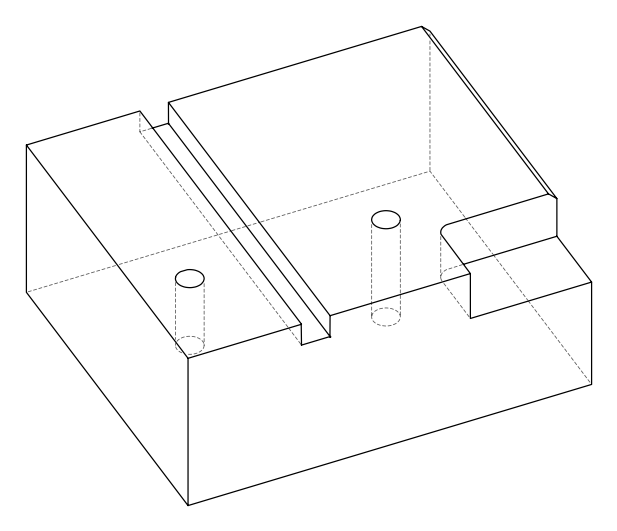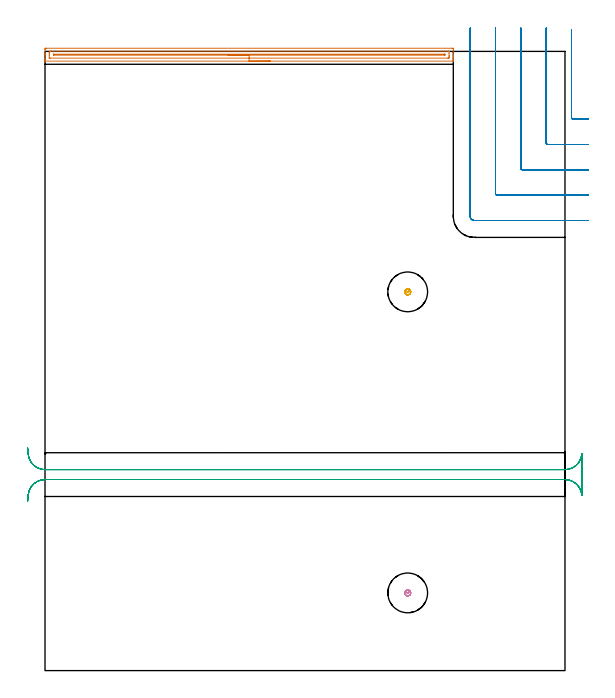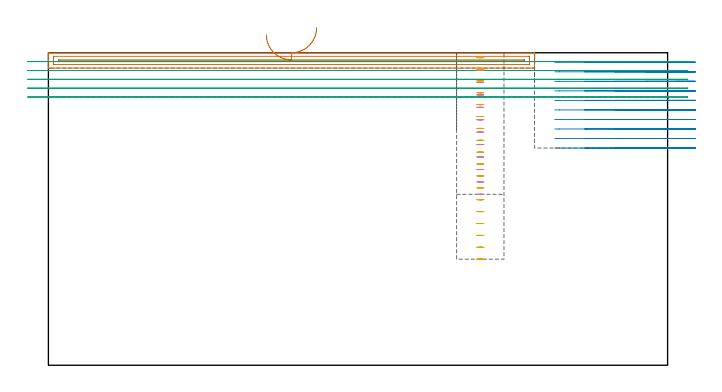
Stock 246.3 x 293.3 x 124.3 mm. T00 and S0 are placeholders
(PLAN: 5 operations, 1 tool changes, 23.3 min)
(1 AREA_MILL | FG_CHAMFER_SURFACE | UGT0205_001 | 4.8 min | 3673 mm3)
(2 MILL_CORNER_NOTCH_RECTANGULAR | CORNER_NOTCH_RECTANGULAR | NXT0201_012 | Follow Part, ap 4, ae 75% | 11.12 min | 175753 mm3)
(3 MILL_RECTANGULAR_SLOT | SLOT_RECTANGULAR | NXT0201_012 | Follow Part, ap 4, ae 75% | 5.74 min | 89765 mm3)
(4 MILL_BLIND_HOLE_FROM_SOLID_MATERIAL | STEP1POCKET | NXT0201_012 | Spiral | 0.65 min | 15618 mm3)
(5 MILL_BLIND_HOLE_FROM_SOLID_MATERIAL_1 | STEP1POCKET_1 | NXT0201_012 | Spiral | 0.97 min | 22778 mm3)
(TOOL UGT0205_001 | Chamfer Mill 20 x 3 x 45 deg. | D20 FL50 Z2)
(TOOL NXT0201_012 | ENDMILL 16mm [2P460-1600-NA 1630] | D16 FL38 Z6)
(OP 1 AREA_MILL)
G17 G21 G94 G90
T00 M6
G54
G17 G0 G90 X106.7 Y288.7 S1061 M3
G43 Z134.3 H0
G94 G1 X106.662 Z133.428 F250.
X106.548 Z132.563
X106.359 Z131.712
X106.097 Z130.88
X105.763 Z130.074
X105.36 Z129.3
X104.892 Z128.564
X104.36 Z127.872
X103.771 Z127.229
X103.128 Z126.64
X102.436 Z126.108
X101.7 Z125.64
X100.926 Z125.237
X100.12 Z124.903
X99.288 Z124.641
X98.436 Z124.452
X97.572 Z124.338
X96.7 Z124.3
X0.177
X0.01 Y288.702 Z124.289
X0.002 Y288.862 Z124.131
X0. Y289.027 Z123.973
Y289.298 Z123.701
Y289.992 Z123.002
Y291.218 Z121.778
Y291.75 Z121.244
Y292.363 Z120.632
Y294.12 Z118.876
X0.003 Y294.386 Z118.61
X0.01 Y294.792 Z118.205
X0.206 Y294.796 Z118.202
X0.623 Y294.8 Z118.2
X192.777 Y294.799 Z118.201
X193.194 Y294.796 Z118.202
X193.39 Y294.792 Z118.205
X193.4 Y294.386 Z118.61
Y291.75 Z121.244
Y291.218 Z121.778
Y290.871 Z122.125
Y290.34 Z122.656
Y289.992 Z123.002
Y289.298 Z123.702
Y289.027 Z123.973
X193.398 Y288.862 Z124.131
X193.39 Y288.702 Z124.289
X193.223 Y288.7 Z124.3
X96.7
Y290.114 Z122.886
X2.411 Y290.115 Z122.885
X2.285 Y290.116 Z122.884
X2.049 Y290.121 Z122.879
X2.009 Y290.131 Z122.869
X2.005 Y290.162 Z122.838
X2.002 Y290.195 Z122.805
X2. Y290.396 Z122.604
Y291.275 Z121.725
Y292.154 Z120.846
X2.003 Y292.629 Z120.371
X2.009 Y293.024 Z119.976
X2.035 Y293.379 Z119.621
X2.411 Y293.384 Z119.616
X2.535 Y293.385 Z119.615
X190.989
X191.115 Y293.384 Z119.616
X191.351 Y293.379 Z119.621
X191.391 Y293.369 Z119.631
X191.395 Y293.338 Z119.662
X191.398 Y293.305 Z119.695
X191.4 Y293.104 Z119.896
Y292.225 Z120.775
Y291.346 Z121.654
X191.397 Y290.871 Z122.129
X191.391 Y290.476 Z122.524
X191.365 Y290.121 Z122.879
X190.989 Y290.116 Z122.884
X190.865 Y290.115 Z122.885
X96.7 Y290.114 Z122.886
Y291.528 Z121.472
X4.123 Y291.529 Z121.471
X4.063 Y291.53 Z121.47
X4.024 Y291.533 Z121.467
X4.01 Y291.535 Z121.465
X4.008 Y291.556 Z121.444
X4.004 Y291.75 Z121.25
X4.006 Y291.94 Z121.06
X4.011 Y291.965 Z121.035
X4.03 Y291.967 Z121.033
X4.086 Y291.969 Z121.031
X4.198 Y291.971 Z121.029
X189.277
X189.337 Y291.97 Z121.03
X189.376 Y291.967 Z121.033
X189.39 Y291.965 Z121.035
X189.392 Y291.944 Z121.056
X189.396 Y291.75 Z121.25
X189.394 Y291.56 Z121.44
X189.389 Y291.535 Z121.465
X189.37 Y291.533 Z121.467
X189.314 Y291.531 Z121.469
X189.202 Y291.529 Z121.471
X96.7 Y291.528 Z121.472
X95.828 Z121.51
X94.964 Z121.623
X94.112 Z121.812
X93.28 Z122.075
X92.474 Z122.408
X91.7 Z122.811
X90.964 Z123.28
X90.272 Z123.811
X89.629 Z124.401
X89.04 Z125.044
X88.508 Z125.736
X88.04 Z126.472
X87.637 Z127.245
X87.303 Z128.051
X87.041 Z128.883
X86.852 Z129.735
X86.738 Z130.6
X86.7 Z131.472
G0 Z134.3
M5
M2
(OP 2 MILL_CORNER_NOTCH_RECTANGULAR)
G17 G21 G94 G90
T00 M6
G54
G17 G0 G90 X249.4 Y303.675 S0 M3
G43 Z134.3 H1
Z120.51
G94 G1 Y300.675 F250.
Y261.995 F500.
G3 X250.195 Y261.2 R0.8
G1 X254.3
X257.3 F250.
G0 Z134.3
X237.4 Y304.3
Z120.51
G1 Y301.3
Y249.996 F500.
G3 X238.196 Y249.2 R0.8
G1 X254.3
X257.3 F250.
G0 Z134.3
X225.4 Y304.3
Z120.51
G1 Y301.3
Y237.996 F500.
G3 X226.196 Y237.2 R0.8
G1 X254.3
X257.3 F250.
G0 Z134.3
X213.4 Y304.3
Z120.51
G1 Y301.3
Y225.996 F500.
G3 X214.196 Y225.2 R0.8
G1 X254.3
X257.3 F250.
G0 Z134.3
X201.4 Y304.3
Z120.51
G1 Y301.3
Y215.2 F500.
G3 X203.4 Y213.2 R2.
G1 X254.3
X257.3 F250.
G0 Z134.3
X249.4 Y303.675
Z116.72
G1 Y300.675
Y261.995 F500.
G3 X250.195 Y261.2 R0.8
G1 X254.3
X257.3 F250.
G0 Z134.3
X237.4 Y304.3
Z116.72
G1 Y301.3
Y249.996 F500.
G3 X238.196 Y249.2 R0.8
G1 X254.3
X257.3 F250.
G0 Z134.3
X225.4 Y304.3
Z116.72
G1 Y301.3
Y237.996 F500.
G3 X226.196 Y237.2 R0.8
G1 X254.3
X257.3 F250.
G0 Z134.3
X213.4 Y304.3
Z116.72
G1 Y301.3
Y225.996 F500.
G3 X214.196 Y225.2 R0.8
G1 X254.3
X257.3 F250.
G0 Z134.3
X201.4 Y304.3
Z116.72
G1 Y301.3
Y215.2 F500.
G3 X203.4 Y213.2 R2.
G1 X254.3
X257.3 F250.
G0 Z134.3
X249.4 Y303.675
Z112.93
G1 Y300.675
Y261.995 F500.
G3 X250.195 Y261.2 R0.8
G1 X254.3
X257.3 F250.
G0 Z134.3
X237.4 Y304.3
Z112.93
G1 Y301.3
Y249.996 F500.
G3 X238.196 Y249.2 R0.8
G1 X254.3
X257.3 F250.
G0 Z134.3
X225.4 Y304.3
Z112.93
G1 Y301.3
Y237.996 F500.
G3 X226.196 Y237.2 R0.8
G1 X254.3
X257.3 F250.
G0 Z134.3
X213.4 Y304.3
Z112.93
G1 Y301.3
Y225.996 F500.
G3 X214.196 Y225.2 R0.8
G1 X254.3
X257.3 F250.
G0 Z134.3
X201.4 Y304.3
Z112.93
G1 Y301.3
Y215.2 F500.
G3 X203.4 Y213.2 R2.
G1 X254.3
X257.3 F250.
G0 Z134.3
X249.4 Y303.675
Z109.14
G1 Y300.675
Y261.995 F500.
G3 X250.195 Y261.2 R0.8
G1 X254.3
X257.3 F250.
G0 Z134.3
X237.4 Y304.3
Z109.14
G1 Y301.3
Y249.996 F500.
G3 X238.196 Y249.2 R0.8
G1 X254.3
X257.3 F250.
G0 Z134.3
X225.4 Y304.3
Z109.14
G1 Y301.3
Y237.996 F500.
G3 X226.196 Y237.2 R0.8
G1 X254.3
X257.3 F250.
G0 Z134.3
X213.4 Y304.3
Z109.14
G1 Y301.3
Y225.996 F500.
G3 X214.196 Y225.2 R0.8
G1 X254.3
X257.3 F250.
G0 Z134.3
X201.4 Y304.3
Z109.14
G1 Y301.3
Y215.2 F500.
G3 X203.4 Y213.2 R2.
G1 X254.3
X257.3 F250.
G0 Z134.3
X249.4 Y303.675
Z105.35
G1 Y300.675
Y261.995 F500.
G3 X250.195 Y261.2 R0.8
G1 X254.3
X257.3 F250.
G0 Z134.3
X237.4 Y304.3
Z105.35
G1 Y301.3
Y249.996 F500.
G3 X238.196 Y249.2 R0.8
G1 X254.3
X257.3 F250.
G0 Z134.3
X225.4 Y304.3
Z105.35
G1 Y301.3
Y237.996 F500.
G3 X226.196 Y237.2 R0.8
G1 X254.3
X257.3 F250.
G0 Z134.3
X213.4 Y304.3
Z105.35
G1 Y301.3
Y225.996 F500.
G3 X214.196 Y225.2 R0.8
G1 X254.3
X257.3 F250.
G0 Z134.3
X201.4 Y304.3
Z105.35
G1 Y301.3
Y215.2 F500.
G3 X203.4 Y213.2 R2.
G1 X254.3
X257.3 F250.
G0 Z134.3
X249.4 Y303.675
Z101.56
G1 Y300.675
Y261.995 F500.
G3 X250.195 Y261.2 R0.8
G1 X254.3
X257.3 F250.
G0 Z134.3
X237.4 Y304.3
Z101.56
G1 Y301.3
Y249.996 F500.
G3 X238.196 Y249.2 R0.8
G1 X254.3
X257.3 F250.
G0 Z134.3
X225.4 Y304.3
Z101.56
G1 Y301.3
Y237.996 F500.
G3 X226.196 Y237.2 R0.8
G1 X254.3
X257.3 F250.
G0 Z134.3
X213.4 Y304.3
Z101.56
G1 Y301.3
Y225.996 F500.
G3 X214.196 Y225.2 R0.8
G1 X254.3
X257.3 F250.
G0 Z134.3
X201.4 Y304.3
Z101.56
G1 Y301.3
Y215.2 F500.
G3 X203.4 Y213.2 R2.
G1 X254.3
X257.3 F250.
G0 Z134.3
X249.4 Y303.675
Z97.77
G1 Y300.675
Y261.995 F500.
G3 X250.195 Y261.2 R0.8
G1 X254.3
X257.3 F250.
G0 Z134.3
X237.4 Y304.3
Z97.77
G1 Y301.3
Y249.996 F500.
G3 X238.196 Y249.2 R0.8
G1 X254.3
X257.3 F250.
G0 Z134.3
X225.4 Y304.3
Z97.77
G1 Y301.3
Y237.996 F500.
G3 X226.196 Y237.2 R0.8
G1 X254.3
X257.3 F250.
G0 Z134.3
X213.4 Y304.3
Z97.77
G1 Y301.3
Y225.996 F500.
G3 X214.196 Y225.2 R0.8
G1 X254.3
X257.3 F250.
G0 Z134.3
X201.4 Y304.3
Z97.77
G1 Y301.3
Y215.2 F500.
G3 X203.4 Y213.2 R2.
G1 X254.3
X257.3 F250.
G0 Z134.3
X249.4 Y303.675
Z93.98
G1 Y300.675
Y261.995 F500.
G3 X250.195 Y261.2 R0.8
G1 X254.3
X257.3 F250.
G0 Z134.3
X237.4 Y304.3
Z93.98
G1 Y301.3
Y249.996 F500.
G3 X238.196 Y249.2 R0.8
G1 X254.3
X257.3 F250.
G0 Z134.3
X225.4 Y304.3
Z93.98
G1 Y301.3
Y237.996 F500.
G3 X226.196 Y237.2 R0.8
G1 X254.3
X257.3 F250.
G0 Z134.3
X213.4 Y304.3
Z93.98
G1 Y301.3
Y225.996 F500.
G3 X214.196 Y225.2 R0.8
G1 X254.3
X257.3 F250.
G0 Z134.3
X201.4 Y304.3
Z93.98
G1 Y301.3
Y215.2 F500.
G3 X203.4 Y213.2 R2.
G1 X254.3
X257.3 F250.
G0 Z134.3
X249.4 Y303.675
Z90.19
G1 Y300.675
Y261.995 F500.
G3 X250.195 Y261.2 R0.8
G1 X254.3
X257.3 F250.
G0 Z134.3
X237.4 Y304.3
Z90.19
G1 Y301.3
Y249.996 F500.
G3 X238.196 Y249.2 R0.8
G1 X254.3
X257.3 F250.
G0 Z134.3
X225.4 Y304.3
Z90.19
G1 Y301.3
Y237.996 F500.
G3 X226.196 Y237.2 R0.8
G1 X254.3
X257.3 F250.
G0 Z134.3
X213.4 Y304.3
Z90.19
G1 Y301.3
Y225.996 F500.
G3 X214.196 Y225.2 R0.8
G1 X254.3
X257.3 F250.
G0 Z134.3
X201.4 Y304.3
Z90.19
G1 Y301.3
Y215.2 F500.
G3 X203.4 Y213.2 R2.
G1 X254.3
X257.3 F250.
G0 Z134.3
X249.4 Y303.675
Z86.4
G1 Y300.675
Y261.995 F500.
G3 X250.195 Y261.2 R0.8
G1 X254.3
X257.3 F250.
G0 Z134.3
X237.4 Y304.3
Z86.4
G1 Y301.3
Y249.996 F500.
G3 X238.196 Y249.2 R0.8
G1 X254.3
X257.3 F250.
G0 Z134.3
X225.4 Y304.3
Z86.4
G1 Y301.3
Y237.996 F500.
G3 X226.196 Y237.2 R0.8
G1 X254.3
X257.3 F250.
G0 Z134.3
X213.4 Y304.3
Z86.4
G1 Y301.3
Y225.996 F500.
G3 X214.196 Y225.2 R0.8
G1 X254.3
X257.3 F250.
G0 Z134.3
X201.4 Y304.3
Z86.4
G1 Y301.3
Y215.2 F500.
G3 X203.4 Y213.2 R2.
G1 X254.3
X257.3 F250.
G0 Z134.3
M5
M2
(OP 3 MILL_RECTANGULAR_SLOT)
G17 G21 G94 G90
T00 M6
G54
G17 G0 G90 X-8.23 Y80.203 S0 M3
G43 Z134.3 H1
Z120.78
G94 G1 X-7.97 Y83.192 F250.
G2 X0. Y90.5 R8. F500.
G1 X246.3
G2 X254.29 Y82.9 R8.
G1 X254.3
Y102.8
X254.29
G2 X246.3 Y95.2 R8.
G1 X0.
G2 X-7.97 Y102.508 R8.
G1 X-8.23 Y105.497 F250.
G0 Y80.203 Z117.26
G1 X-7.97 Y83.192
G2 X0. Y90.5 R8. F500.
G1 X246.3
G2 X254.29 Y82.9 R8.
G1 X254.3
Y102.8
X254.29
G2 X246.3 Y95.2 R8.
G1 X0.
G2 X-7.97 Y102.508 R8.
G1 X-8.23 Y105.497 F250.
G0 Y80.203 Z113.74
G1 X-7.97 Y83.192
G2 X0. Y90.5 R8. F500.
G1 X246.3
G2 X254.29 Y82.9 R8.
G1 X254.3
Y102.8
X254.29
G2 X246.3 Y95.2 R8.
G1 X0.
G2 X-7.97 Y102.508 R8.
G1 X-8.23 Y105.497 F250.
G0 Y80.203 Z110.22
G1 X-7.97 Y83.192
G2 X0. Y90.5 R8. F500.
G1 X246.3
G2 X254.29 Y82.9 R8.
G1 X254.3
Y102.8
X254.29
G2 X246.3 Y95.2 R8.
G1 X0.
G2 X-7.97 Y102.508 R8.
G1 X-8.23 Y105.497 F250.
G0 Y80.203 Z106.7
G1 X-7.97 Y83.192
G2 X0. Y90.5 R8. F500.
G1 X246.3
G2 X254.29 Y82.9 R8.
G1 X254.3
Y102.8
X254.29
G2 X246.3 Y95.2 R8.
G1 X0.
G2 X-7.97 Y102.508 R8.
G1 X-8.23 Y105.497 F250.
G0 Z134.3
M5
M2
(OP 4 MILL_BLIND_HOLE_FROM_SOLID_MATERIAL)
G17 G21 G94 G90
T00 M6
G54
G17 G0 G90 X171.8 Y36.8 S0 M3
G43 Z134.3 H1
Z122.358
G94 G3 X172.5 Y37.5 R0.7 F250.
X171.8 Y38.2 R0.7
X170.4 Y36.8 R1.4
X171.8 Y38.2 R-1.4
X171.1 Y37.5 R0.7
X171.8 Y36.8 R0.7
G0 Z117.417
G3 X172.5 Y37.5 R0.7
X171.8 Y38.2 R0.7
X170.4 Y36.8 R1.4
X171.8 Y38.2 R-1.4
X171.1 Y37.5 R0.7
X171.8 Y36.8 R0.7
G0 Z112.475
G3 X172.5 Y37.5 R0.7
X171.8 Y38.2 R0.7
X170.4 Y36.8 R1.4
X171.8 Y38.2 R-1.4
X171.1 Y37.5 R0.7
X171.8 Y36.8 R0.7
G0 Z107.533
G3 X172.5 Y37.5 R0.7
X171.8 Y38.2 R0.7
X170.4 Y36.8 R1.4
X171.8 Y38.2 R-1.4
X171.1 Y37.5 R0.7
X171.8 Y36.8 R0.7
G0 Z102.592
G3 X172.5 Y37.5 R0.7
X171.8 Y38.2 R0.7
X170.4 Y36.8 R1.4
X171.8 Y38.2 R-1.4
X171.1 Y37.5 R0.7
X171.8 Y36.8 R0.7
G0 Z97.65
G3 X172.5 Y37.5 R0.7
X171.8 Y38.2 R0.7
X170.4 Y36.8 R1.4
X171.8 Y38.2 R-1.4
X171.1 Y37.5 R0.7
X171.8 Y36.8 R0.7
G0 Z92.708
G3 X172.5 Y37.5 R0.7
X171.8 Y38.2 R0.7
X170.4 Y36.8 R1.4
X171.8 Y38.2 R-1.4
X171.1 Y37.5 R0.7
X171.8 Y36.8 R0.7
G0 Z87.767
G3 X172.5 Y37.5 R0.7
X171.8 Y38.2 R0.7
X170.4 Y36.8 R1.4
X171.8 Y38.2 R-1.4
X171.1 Y37.5 R0.7
X171.8 Y36.8 R0.7
G0 Z82.825
G3 X172.5 Y37.5 R0.7
X171.8 Y38.2 R0.7
X170.4 Y36.8 R1.4
X171.8 Y38.2 R-1.4
X171.1 Y37.5 R0.7
X171.8 Y36.8 R0.7
G0 Z77.883
G3 X172.5 Y37.5 R0.7
X171.8 Y38.2 R0.7
X170.4 Y36.8 R1.4
X171.8 Y38.2 R-1.4
X171.1 Y37.5 R0.7
X171.8 Y36.8 R0.7
G0 Z72.942
G3 X172.5 Y37.5 R0.7
X171.8 Y38.2 R0.7
X170.4 Y36.8 R1.4
X171.8 Y38.2 R-1.4
X171.1 Y37.5 R0.7
X171.8 Y36.8 R0.7
G0 Z68.
G3 X172.5 Y37.5 R0.7
X171.8 Y38.2 R0.7
X170.4 Y36.8 R1.4
X171.8 Y38.2 R-1.4
X171.1 Y37.5 R0.7
X171.8 Y36.8 R0.7
G0 Z134.3
M5
M2
(OP 5 MILL_BLIND_HOLE_FROM_SOLID_MATERIAL_1)
G17 G21 G94 G90
T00 M6
G54
G17 G0 G90 X171.8 Y179.4 S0 M3
G43 Z134.3 H1
Z122.572
G94 G3 X172.5 Y180.1 R0.7 F250.
X171.8 Y180.8 R0.7
X170.4 Y179.4 R1.4
X171.8 Y180.8 R-1.4
X171.1 Y180.1 R0.7
X171.8 Y179.4 R0.7
G0 Z117.844
G3 X172.5 Y180.1 R0.7
X171.8 Y180.8 R0.7
X170.4 Y179.4 R1.4
X171.8 Y180.8 R-1.4
X171.1 Y180.1 R0.7
X171.8 Y179.4 R0.7
G0 Z113.117
G3 X172.5 Y180.1 R0.7
X171.8 Y180.8 R0.7
X170.4 Y179.4 R1.4
X171.8 Y180.8 R-1.4
X171.1 Y180.1 R0.7
X171.8 Y179.4 R0.7
G0 Z108.389
G3 X172.5 Y180.1 R0.7
X171.8 Y180.8 R0.7
X170.4 Y179.4 R1.4
X171.8 Y180.8 R-1.4
X171.1 Y180.1 R0.7
X171.8 Y179.4 R0.7
G0 Z103.661
G3 X172.5 Y180.1 R0.7
X171.8 Y180.8 R0.7
X170.4 Y179.4 R1.4
X171.8 Y180.8 R-1.4
X171.1 Y180.1 R0.7
X171.8 Y179.4 R0.7
G0 Z98.933
G3 X172.5 Y180.1 R0.7
X171.8 Y180.8 R0.7
X170.4 Y179.4 R1.4
X171.8 Y180.8 R-1.4
X171.1 Y180.1 R0.7
X171.8 Y179.4 R0.7
G0 Z94.206
G3 X172.5 Y180.1 R0.7
X171.8 Y180.8 R0.7
X170.4 Y179.4 R1.4
X171.8 Y180.8 R-1.4
X171.1 Y180.1 R0.7
X171.8 Y179.4 R0.7
G0 Z89.478
G3 X172.5 Y180.1 R0.7
X171.8 Y180.8 R0.7
X170.4 Y179.4 R1.4
X171.8 Y180.8 R-1.4
X171.1 Y180.1 R0.7
X171.8 Y179.4 R0.7
G0 Z84.75
G3 X172.5 Y180.1 R0.7
X171.8 Y180.8 R0.7
X170.4 Y179.4 R1.4
X171.8 Y180.8 R-1.4
X171.1 Y180.1 R0.7
X171.8 Y179.4 R0.7
G0 Z80.022
G3 X172.5 Y180.1 R0.7
X171.8 Y180.8 R0.7
X170.4 Y179.4 R1.4
X171.8 Y180.8 R-1.4
X171.1 Y180.1 R0.7
X171.8 Y179.4 R0.7
G0 Z75.294
G3 X172.5 Y180.1 R0.7
X171.8 Y180.8 R0.7
X170.4 Y179.4 R1.4
X171.8 Y180.8 R-1.4
X171.1 Y180.1 R0.7
X171.8 Y179.4 R0.7
G0 Z70.567
G3 X172.5 Y180.1 R0.7
X171.8 Y180.8 R0.7
X170.4 Y179.4 R1.4
X171.8 Y180.8 R-1.4
X171.1 Y180.1 R0.7
X171.8 Y179.4 R0.7
G0 Z65.839
G3 X172.5 Y180.1 R0.7
X171.8 Y180.8 R0.7
X170.4 Y179.4 R1.4
X171.8 Y180.8 R-1.4
X171.1 Y180.1 R0.7
X171.8 Y179.4 R0.7
G0 Z61.111
G3 X172.5 Y180.1 R0.7
X171.8 Y180.8 R0.7
X170.4 Y179.4 R1.4
X171.8 Y180.8 R-1.4
X171.1 Y180.1 R0.7
X171.8 Y179.4 R0.7
G0 Z56.383
G3 X172.5 Y180.1 R0.7
X171.8 Y180.8 R0.7
X170.4 Y179.4 R1.4
X171.8 Y180.8 R-1.4
X171.1 Y180.1 R0.7
X171.8 Y179.4 R0.7
G0 Z51.656
G3 X172.5 Y180.1 R0.7
X171.8 Y180.8 R0.7
X170.4 Y179.4 R1.4
X171.8 Y180.8 R-1.4
X171.1 Y180.1 R0.7
X171.8 Y179.4 R0.7
G0 Z46.928
G3 X172.5 Y180.1 R0.7
X171.8 Y180.8 R0.7
X170.4 Y179.4 R1.4
X171.8 Y180.8 R-1.4
X171.1 Y180.1 R0.7
X171.8 Y179.4 R0.7
G0 Z42.2
G3 X172.5 Y180.1 R0.7
X171.8 Y180.8 R0.7
X170.4 Y179.4 R1.4
X171.8 Y180.8 R-1.4
X171.1 Y180.1 R0.7
X171.8 Y179.4 R0.7
G0 Z134.3
M5
M2
